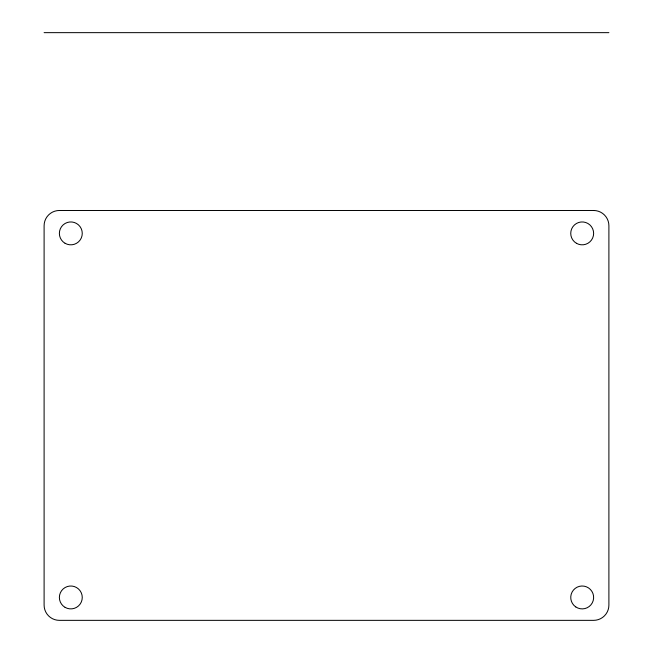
<?xml version="1.0" encoding="UTF-8"?>
<svg xmlns="http://www.w3.org/2000/svg" width="653" height="653" viewBox="0 0 653 653"><rect width="100%" height="100%" fill="white"/><g stroke="black" fill="none" stroke-linecap="round" stroke-linejoin="round"><path stroke-width="0.98" d="M44.102 32.65L608.898 32.65M593.634 210.486L59.366 210.486A15.264 15.264 0 0 0 44.102 225.75L44.102 605.086A15.264 15.264 0 0 0 59.366 620.35L593.634 620.35A15.264 15.264 0 0 0 608.898 605.086L608.898 225.75A15.264 15.264 0 0 0 593.634 210.486M65.088 243.3A11.452 11.452 0 0 0 82.262 233.382A11.452 11.452 0 0 0 65.088 223.473A11.452 11.452 0 0 0 65.088 243.3M65.088 607.363A11.452 11.452 0 0 0 82.262 597.454A11.452 11.452 0 0 0 65.088 587.537A11.452 11.452 0 0 0 65.088 607.363M576.46 243.3A11.452 11.452 0 0 0 593.634 233.382A11.452 11.452 0 0 0 576.46 223.473A11.452 11.452 0 0 0 576.46 243.3M575.775 606.931A11.452 11.452 0 0 0 593.61 598.27A11.452 11.452 0 0 0 577.187 587.153A11.452 11.452 0 0 0 575.775 606.931"/></g></svg>
